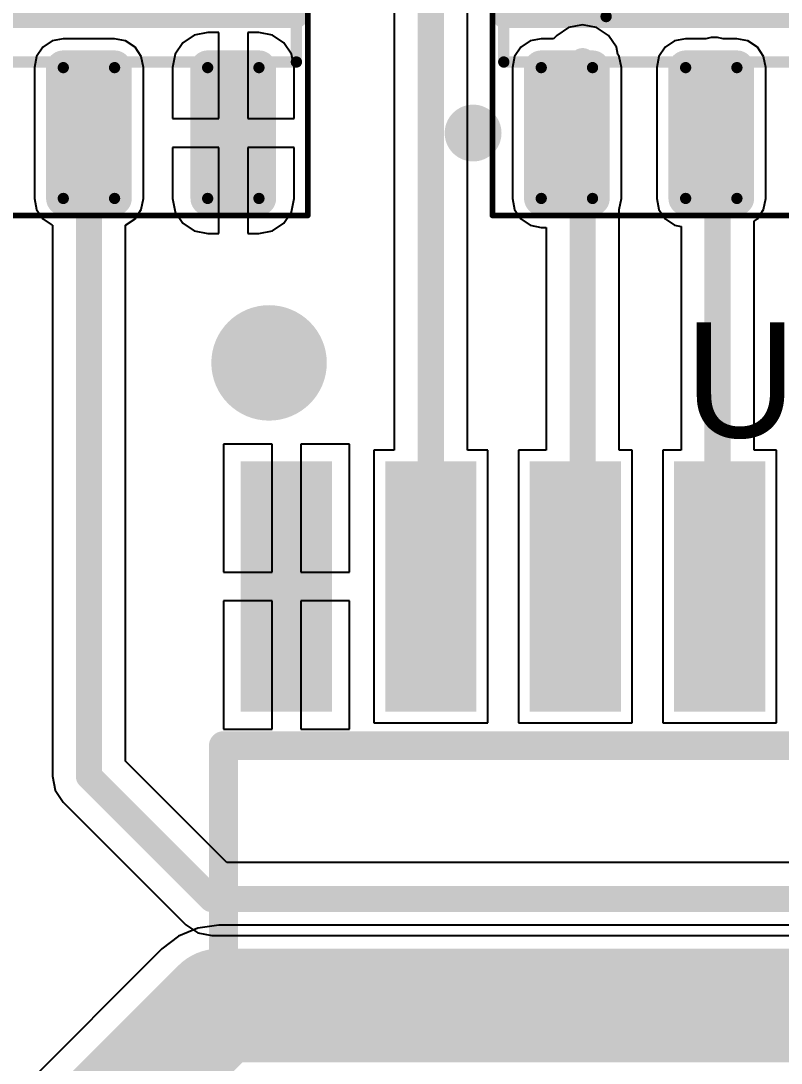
# Model space of a CAD drawing. Header units: millimetres. Extents: x 0 to 7.36, y -3.03 to 0.
# Drawn here: x 3.4691 to 3.7323, y -1.3229 to -0.9618 of the extents above; entities that cross this region are included whole.
import ezdxf

# ---------------------------------------------------------------- set-up
doc = ezdxf.new("R2010")
doc.units = ezdxf.units.MM
doc.header["$MEASUREMENT"] = 0
for name, color, linetype in [('BottomLayer', 5, 'Continuous'), ('Mechanical13', 56, 'Continuous'), ('Mechanical15', 56, 'Continuous'), ('MultiLayer', 9, 'Continuous'), ('TopLayer', 1, 'Continuous'), ('TopOverlay', 2, 'Continuous'), ('TopPaste', 8, 'Continuous'), ('TopSolder', 216, 'Continuous'), ('ViaHoleLayer', 16, 'Continuous')]:
    doc.layers.add(name, color=color, linetype=linetype)

# ---------------------------------------------------------------- blocks, each defined once
blk = doc.blocks.new('ULN2003BDR_8')
at = {"layer": 'TopLayer'}
for points in [[(-0.14567, -0.03681), (-0.06693, -0.03681), (-0.14567, -0.01319), (-0.06693, -0.01319)], [(-0.14567, -0.08681), (-0.06693, -0.08681), (-0.14567, -0.06319), (-0.06693, -0.06319)], [(-0.14567, -0.13681), (-0.06693, -0.13681), (-0.14567, -0.11319), (-0.06693, -0.11319)], [(-0.14567, -0.18681), (-0.06693, -0.18681), (-0.14567, -0.16319), (-0.06693, -0.16319)]]:
    blk.add_solid(points, dxfattribs=at)
at = {"layer": 'TopOverlay', "const_width": 0.01}
for points in [[(-0.05119, -0.19683), (-0.05119, 0.19683)], [(0.05119, -0.19683), (0.05119, 0.19683)], [(0.05119, -0.19683), (-0.05119, -0.19683)]]:
    blk.add_lwpolyline(points, dxfattribs=at)
at = {"layer": 'TopOverlay', "const_width": 0.005}
for points in [[(-0.05369, -0.19683, 1), (-0.04869, -0.19683, 1)], [(-0.05369, -0.19683, 1), (-0.04869, -0.19683, 1)], [(0.04869, -0.19683, 1), (0.05369, -0.19683, 1)], [(0.04869, -0.19683, 1), (0.05369, -0.19683, 1)]]:
    blk.add_lwpolyline(points, format="xyb", close=True, dxfattribs=at)
at = {"layer": 'TopPaste'}
for points in [[(-0.14567, -0.03681), (-0.06693, -0.03681), (-0.14567, -0.01319), (-0.06693, -0.01319)], [(-0.14567, -0.08681), (-0.06693, -0.08681), (-0.14567, -0.06319), (-0.06693, -0.06319)], [(-0.14567, -0.13681), (-0.06693, -0.13681), (-0.14567, -0.11319), (-0.06693, -0.11319)], [(-0.14567, -0.18681), (-0.06693, -0.18681), (-0.14567, -0.16319), (-0.06693, -0.16319)]]:
    blk.add_solid(points, dxfattribs=at)
at = {"layer": 'TopSolder'}
for points in [[(-0.14967, -0.04081), (-0.06293, -0.04081), (-0.14967, -0.00919), (-0.06293, -0.00919)], [(-0.14967, -0.09081), (-0.06293, -0.09081), (-0.14967, -0.05919), (-0.06293, -0.05919)], [(-0.14967, -0.14081), (-0.06293, -0.14081), (-0.14967, -0.10919), (-0.06293, -0.10919)], [(-0.14967, -0.19081), (-0.06293, -0.19081), (-0.14967, -0.15919), (-0.06293, -0.15919)]]:
    blk.add_solid(points, dxfattribs=at)
blk = doc.blocks.new('D0016A_L_9')
at = {"layer": 'Mechanical13', "const_width": 0.00394}
for points in [[(-0.07874, 0.19685), (-0.07874, -0.19685)], [(-0.07874, 0.19685), (0.07874, 0.19685)]]:
    blk.add_lwpolyline(points, dxfattribs=at)
at = {"layer": 'Mechanical13'}
for points, const_width in [([(-0.07972, 0.19685, 1), (-0.07776, 0.19685, 1)], 0.00197), ([(-0.07972, 0.19685, 1), (-0.07776, 0.19685, 1)], 0.00197), ([(-0.02362, 0.16142, 1), (-0.06299, 0.16142, 1)], 0.00394), ([(-0.06398, 0.16142, 1), (-0.06201, 0.16142, 1)], 0.00197)]:
    blk.add_lwpolyline(points, format="xyb", close=True, dxfattribs=dict(at, const_width=const_width))
at = {"layer": 'Mechanical15', "const_width": 0.00197}
for points in [[(-0.13189, 0.20079), (-0.13189, -0.20079)], [(-0.13189, 0.20079), (0.13189, 0.20079)]]:
    blk.add_lwpolyline(points, dxfattribs=at)
at = {"layer": 'Mechanical15', "const_width": 0.000984}
blk.add_lwpolyline([(-0.13238, 0.20079, 1), (-0.1314, 0.20079, 1)], format="xyb", close=True, dxfattribs=at)
blk.add_lwpolyline([(-0.13238, 0.20079, 1), (-0.1314, 0.20079, 1)], format="xyb", close=True, dxfattribs=at)
at = {"layer": 'TopLayer', "const_width": 0.00195}
for points in [[(-0.12698, 0.18388, 1), (-0.12503, 0.18388, 1)], [(-0.08166, 0.18388, 1), (-0.07971, 0.18388, 1)], [(-0.12698, 0.16612, 1), (-0.12503, 0.16612, 1)], [(-0.08166, 0.16612, 1), (-0.07971, 0.16612, 1)], [(-0.12698, 0.13388, 1), (-0.12503, 0.13388, 1)], [(-0.08166, 0.13388, 1), (-0.07971, 0.13388, 1)], [(-0.12698, 0.11612, 1), (-0.12503, 0.11612, 1)], [(-0.08166, 0.11612, 1), (-0.07971, 0.11612, 1)]]:
    blk.add_lwpolyline(points, format="xyb", close=True, dxfattribs=at)
at = {"layer": 'TopLayer'}
for points in [[(-0.08069, 0.16417), (-0.08069, 0.18583), (-0.126, 0.16417), (-0.126, 0.18583)], [(-0.07874, 0.16612), (-0.07874, 0.18388), (-0.12795, 0.16612), (-0.12795, 0.18388)], [(-0.07874, 0.11612), (-0.07874, 0.13388), (-0.12795, 0.11612), (-0.12795, 0.13388)], [(-0.08069, 0.11417), (-0.08069, 0.13583), (-0.126, 0.11417), (-0.126, 0.13583)]]:
    blk.add_solid(points, dxfattribs=at)
at = {"layer": 'TopOverlay'}
for points, const_width in [([(-0.09843, 0.20748, 1), (-0.10827, 0.20748, 1)], 0.00984), ([(-0.11073, 0.20748, 1), (-0.10581, 0.20748, 1)], 0.00492), ([(-0.10089, 0.20748, 1), (-0.09596, 0.20748, 1)], 0.00492), ([(-0.06496, 0.19685, 1), (-0.06102, 0.19685, 1)], 0.00394), ([(-0.06496, 0.19685, 1), (-0.06102, 0.19685, 1)], 0.00394)]:
    blk.add_lwpolyline(points, format="xyb", close=True, dxfattribs=dict(at, const_width=const_width))
at = {"layer": 'TopOverlay', "const_width": 0.00787}
for points in [[(-0.06299, 0.19685), (-0.06299, -0.19685)], [(-0.06299, 0.19685), (0.06299, 0.19685)]]:
    blk.add_lwpolyline(points, dxfattribs=at)
at = {"layer": 'TopPaste', "const_width": 0.00195}
for points in [[(-0.12698, 0.18388, 1), (-0.12503, 0.18388, 1)], [(-0.08166, 0.18388, 1), (-0.07971, 0.18388, 1)], [(-0.12698, 0.16612, 1), (-0.12503, 0.16612, 1)], [(-0.08166, 0.16612, 1), (-0.07971, 0.16612, 1)], [(-0.12698, 0.13388, 1), (-0.12503, 0.13388, 1)], [(-0.08166, 0.13388, 1), (-0.07971, 0.13388, 1)], [(-0.12698, 0.11612, 1), (-0.12503, 0.11612, 1)], [(-0.08166, 0.11612, 1), (-0.07971, 0.11612, 1)]]:
    blk.add_lwpolyline(points, format="xyb", close=True, dxfattribs=at)
at = {"layer": 'TopPaste'}
for points in [[(-0.08069, 0.16417), (-0.08069, 0.18583), (-0.126, 0.16417), (-0.126, 0.18583)], [(-0.07874, 0.16612), (-0.07874, 0.18388), (-0.12795, 0.16612), (-0.12795, 0.18388)], [(-0.07874, 0.11612), (-0.07874, 0.13388), (-0.12795, 0.11612), (-0.12795, 0.13388)], [(-0.08069, 0.11417), (-0.08069, 0.13583), (-0.126, 0.11417), (-0.126, 0.13583)]]:
    blk.add_solid(points, dxfattribs=at)
at = {"layer": 'TopSolder', "const_width": 0.00595}
for points in [[(-0.12898, 0.18388, 1), (-0.12303, 0.18388, 1)], [(-0.08366, 0.18388, 1), (-0.07771, 0.18388, 1)], [(-0.12898, 0.16612, 1), (-0.12303, 0.16612, 1)], [(-0.08366, 0.16612, 1), (-0.07771, 0.16612, 1)], [(-0.12898, 0.13388, 1), (-0.12303, 0.13388, 1)], [(-0.08366, 0.13388, 1), (-0.07771, 0.13388, 1)], [(-0.12898, 0.11612, 1), (-0.12303, 0.11612, 1)], [(-0.08366, 0.11612, 1), (-0.07771, 0.11612, 1)]]:
    blk.add_lwpolyline(points, format="xyb", close=True, dxfattribs=at)
at = {"layer": 'TopSolder'}
for points in [[(-0.08069, 0.16017), (-0.08069, 0.18983), (-0.126, 0.16017), (-0.126, 0.18983)], [(-0.07474, 0.16612), (-0.07474, 0.18388), (-0.13195, 0.16612), (-0.13195, 0.18388)], [(-0.08069, 0.11017), (-0.08069, 0.13983), (-0.126, 0.11017), (-0.126, 0.13983)], [(-0.07474, 0.11612), (-0.07474, 0.13388), (-0.13195, 0.11612), (-0.13195, 0.13388)]]:
    blk.add_solid(points, dxfattribs=at)
blk = doc.blocks.new('D0016A_L_78')
at = {"layer": 'Mechanical13', "const_width": 0.00394}
for points in [[(-0.07874, 0.19685), (-0.07874, -0.19685)], [(-0.07874, -0.19685), (0.07874, -0.19685)]]:
    blk.add_lwpolyline(points, dxfattribs=at)
at = {"layer": 'Mechanical13', "const_width": 0.00197}
blk.add_lwpolyline([(-0.07972, -0.19685, 1), (-0.07776, -0.19685, 1)], format="xyb", close=True, dxfattribs=at)
blk.add_lwpolyline([(-0.07972, -0.19685, 1), (-0.07776, -0.19685, 1)], format="xyb", close=True, dxfattribs=at)
at = {"layer": 'Mechanical15', "const_width": 0.00197}
for points in [[(-0.13189, 0.20079), (-0.13189, -0.20079)], [(-0.13189, -0.20079), (0.13189, -0.20079)]]:
    blk.add_lwpolyline(points, dxfattribs=at)
at = {"layer": 'Mechanical15', "const_width": 0.000984}
blk.add_lwpolyline([(-0.13238, -0.20079, 1), (-0.1314, -0.20079, 1)], format="xyb", close=True, dxfattribs=at)
blk.add_lwpolyline([(-0.13238, -0.20079, 1), (-0.1314, -0.20079, 1)], format="xyb", close=True, dxfattribs=at)
at = {"layer": 'TopLayer', "const_width": 0.00195}
for points in [[(-0.12698, -0.11612, 1), (-0.12503, -0.11612, 1)], [(-0.08166, -0.11612, 1), (-0.07971, -0.11612, 1)], [(-0.12698, -0.13388, 1), (-0.12503, -0.13388, 1)], [(-0.08166, -0.13388, 1), (-0.07971, -0.13388, 1)], [(-0.12698, -0.16612, 1), (-0.12503, -0.16612, 1)], [(-0.08166, -0.16612, 1), (-0.07971, -0.16612, 1)], [(-0.12698, -0.18388, 1), (-0.12503, -0.18388, 1)], [(-0.08166, -0.18388, 1), (-0.07971, -0.18388, 1)]]:
    blk.add_lwpolyline(points, format="xyb", close=True, dxfattribs=at)
at = {"layer": 'TopLayer'}
for points in [[(-0.08069, -0.13583), (-0.08069, -0.11417), (-0.126, -0.13583), (-0.126, -0.11417)], [(-0.07874, -0.13388), (-0.07874, -0.11612), (-0.12795, -0.13388), (-0.12795, -0.11612)], [(-0.08069, -0.18583), (-0.08069, -0.16417), (-0.126, -0.18583), (-0.126, -0.16417)], [(-0.07874, -0.18388), (-0.07874, -0.16612), (-0.12795, -0.18388), (-0.12795, -0.16612)]]:
    blk.add_solid(points, dxfattribs=at)
at = {"layer": 'TopOverlay', "const_width": 0.00787}
for points in [[(-0.06299, 0.19685), (-0.06299, -0.19685)], [(-0.06299, -0.19685), (0.06299, -0.19685)]]:
    blk.add_lwpolyline(points, dxfattribs=at)
at = {"layer": 'TopOverlay', "const_width": 0.00394}
blk.add_lwpolyline([(-0.06496, -0.19685, 1), (-0.06102, -0.19685, 1)], format="xyb", close=True, dxfattribs=at)
blk.add_lwpolyline([(-0.06496, -0.19685, 1), (-0.06102, -0.19685, 1)], format="xyb", close=True, dxfattribs=at)
at = {"layer": 'TopPaste', "const_width": 0.00195}
for points in [[(-0.12698, -0.11612, 1), (-0.12503, -0.11612, 1)], [(-0.08166, -0.11612, 1), (-0.07971, -0.11612, 1)], [(-0.12698, -0.13388, 1), (-0.12503, -0.13388, 1)], [(-0.08166, -0.13388, 1), (-0.07971, -0.13388, 1)], [(-0.12698, -0.16612, 1), (-0.12503, -0.16612, 1)], [(-0.08166, -0.16612, 1), (-0.07971, -0.16612, 1)], [(-0.12698, -0.18388, 1), (-0.12503, -0.18388, 1)], [(-0.08166, -0.18388, 1), (-0.07971, -0.18388, 1)]]:
    blk.add_lwpolyline(points, format="xyb", close=True, dxfattribs=at)
at = {"layer": 'TopPaste'}
for points in [[(-0.08069, -0.13583), (-0.08069, -0.11417), (-0.126, -0.13583), (-0.126, -0.11417)], [(-0.07874, -0.13388), (-0.07874, -0.11612), (-0.12795, -0.13388), (-0.12795, -0.11612)], [(-0.08069, -0.18583), (-0.08069, -0.16417), (-0.126, -0.18583), (-0.126, -0.16417)], [(-0.07874, -0.18388), (-0.07874, -0.16612), (-0.12795, -0.18388), (-0.12795, -0.16612)]]:
    blk.add_solid(points, dxfattribs=at)
at = {"layer": 'TopSolder', "const_width": 0.00595}
for points in [[(-0.12898, -0.11612, 1), (-0.12303, -0.11612, 1)], [(-0.08366, -0.11612, 1), (-0.07771, -0.11612, 1)], [(-0.12898, -0.13388, 1), (-0.12303, -0.13388, 1)], [(-0.08366, -0.13388, 1), (-0.07771, -0.13388, 1)], [(-0.12898, -0.16612, 1), (-0.12303, -0.16612, 1)], [(-0.08366, -0.16612, 1), (-0.07771, -0.16612, 1)], [(-0.12898, -0.18388, 1), (-0.12303, -0.18388, 1)], [(-0.08366, -0.18388, 1), (-0.07771, -0.18388, 1)]]:
    blk.add_lwpolyline(points, format="xyb", close=True, dxfattribs=at)
at = {"layer": 'TopSolder'}
for points in [[(-0.08069, -0.13983), (-0.08069, -0.11017), (-0.126, -0.13983), (-0.126, -0.11017)], [(-0.07474, -0.13388), (-0.07474, -0.11612), (-0.13195, -0.13388), (-0.13195, -0.11612)], [(-0.08069, -0.18983), (-0.08069, -0.16017), (-0.126, -0.18983), (-0.126, -0.16017)], [(-0.07474, -0.18388), (-0.07474, -0.16612), (-0.13195, -0.18388), (-0.13195, -0.16612)]]:
    blk.add_solid(points, dxfattribs=at)

msp = doc.modelspace()

# ---------------------------------------------------------------- linework, layer by layer
at = {"layer": 'BottomLayer'}
for p, q in [((3.53039, -1.27611), (3.52368, -1.27889)), ((3.53758, -1.27516), (3.53039, -1.27611)), ((4.83437, -1.27516), (3.53758, -1.27516)), ((3.52368, -1.27889), (3.51793, -1.28331)), ((3.51793, -1.28331), (3.45851, -1.34272))]:
    msp.add_line(p, q, dxfattribs=at)
for points, const_width in [([(3.54501, -1.08033, 1), (3.56501, -1.08033, 1)], 0.02), ([(3.52774, -1.30296, 1), (3.54743, -1.30296, 1)], 0.01969), ([(3.52774, -1.30296, 1), (3.54743, -1.30296, 1)], 0.01969)]:
    msp.add_lwpolyline(points, format="xyb", close=True, dxfattribs=dict(at, const_width=const_width))
at = {"layer": 'BottomLayer', "const_width": 0.03937}
for points in [[(3.47002, -1.37052), (3.53758, -1.30296)], [(3.53758, -1.30296), (4.87571, -1.30296)]]:
    msp.add_lwpolyline(points, dxfattribs=at)
at = {"layer": 'MultiLayer', "const_width": 0.02}
msp.add_lwpolyline([(3.54501, -1.08033, 1), (3.56501, -1.08033, 1)], format="xyb", close=True, dxfattribs=at)
at = {"layer": 'TopLayer'}
for p, q in [((3.59839, -0.93631), (3.59839, -1.11056)), ((3.62368, -1.11056), (3.62368, -0.94155)), ((3.6636, -0.96317), (3.65876, -0.96413)), ((3.66844, -0.96413), (3.6636, -0.96317)), ((3.52909, -0.9668), (3.52514, -0.96944)), ((3.53376, -0.96587), (3.52909, -0.9668)), ((3.53763, -0.96587), (3.53376, -0.96587)), ((3.53763, -0.99571), (3.53763, -0.96587)), ((3.55151, -0.96587), (3.54763, -0.96587)), ((3.54763, -0.96587), (3.54763, -0.99571)), ((3.55617, -0.9668), (3.55151, -0.96587)), ((3.56013, -0.96944), (3.55617, -0.9668)), ((3.65466, -0.96687), (3.65349, -0.96804)), ((3.65876, -0.96413), (3.65466, -0.96687)), ((3.67254, -0.96687), (3.66844, -0.96413)), ((3.67528, -0.97097), (3.67254, -0.96687)), ((3.47667, -0.97097), (3.4745, -0.97422)), ((3.47992, -0.9688), (3.47667, -0.97097)), ((3.48376, -0.96804), (3.47992, -0.9688)), ((3.50151, -0.96804), (3.48376, -0.96804)), ((3.50534, -0.9688), (3.50151, -0.96804)), ((3.50859, -0.97097), (3.50534, -0.9688)), ((3.51076, -0.97422), (3.50859, -0.97097)), ((3.52514, -0.96944), (3.5225, -0.97339)), ((3.56277, -0.97339), (3.56013, -0.96944)), ((3.64219, -0.97097), (3.64002, -0.97422)), ((3.64544, -0.9688), (3.64219, -0.97097)), ((3.64927, -0.96804), (3.64544, -0.9688)), ((3.65349, -0.96804), (3.64927, -0.96804)), ((3.67578, -0.97346), (3.67528, -0.97097)), ((3.69219, -0.97097), (3.69002, -0.97422)), ((3.69544, -0.9688), (3.69219, -0.97097)), ((3.69927, -0.96804), (3.69544, -0.9688)), ((3.70621, -0.96804), (3.69927, -0.96804)), ((3.70815, -0.96765), (3.70621, -0.96804)), ((3.71033, -0.96765), (3.70815, -0.96765)), ((3.71227, -0.96804), (3.71033, -0.96765)), ((3.71703, -0.96804), (3.71227, -0.96804)), ((3.72086, -0.9688), (3.71703, -0.96804)), ((3.72411, -0.97097), (3.72086, -0.9688)), ((3.72628, -0.97422), (3.72411, -0.97097)), ((3.4745, -0.97422), (3.47374, -0.97805)), ((3.51153, -0.97805), (3.51076, -0.97422)), ((3.5225, -0.97339), (3.52157, -0.97805)), ((3.56369, -0.97805), (3.56277, -0.97339)), ((3.64002, -0.97422), (3.63926, -0.97805)), ((3.67628, -0.97422), (3.67578, -0.97346)), ((3.67704, -0.97805), (3.67628, -0.97422)), ((3.69002, -0.97422), (3.68926, -0.97805)), ((3.72704, -0.97805), (3.72628, -0.97422)), ((3.47374, -0.97805), (3.47374, -1.02337)), ((3.51153, -1.02337), (3.51153, -0.97805)), ((3.52157, -0.97805), (3.52157, -0.99571)), ((3.56369, -0.99571), (3.56369, -0.97805)), ((3.63926, -0.97805), (3.63926, -1.02337)), ((3.67704, -1.02337), (3.67704, -0.97805)), ((3.68926, -0.97805), (3.68926, -1.02337)), ((3.72704, -1.02337), (3.72704, -0.97805)), ((3.52157, -0.99571), (3.53763, -0.99571)), ((3.54763, -0.99571), (3.56369, -0.99571)), ((3.53763, -1.00571), (3.52157, -1.00571)), ((3.52157, -1.00571), (3.52157, -1.02337)), ((3.53763, -1.03555), (3.53763, -1.00571)), ((3.56369, -1.00571), (3.54763, -1.00571)), ((3.54763, -1.00571), (3.54763, -1.03555)), ((3.56369, -1.02337), (3.56369, -1.00571)), ((3.47374, -1.02337), (3.4745, -1.0272)), ((3.51076, -1.0272), (3.51153, -1.02337)), ((3.52157, -1.02337), (3.5225, -1.02803)), ((3.56277, -1.02803), (3.56369, -1.02337)), ((3.63926, -1.02337), (3.64002, -1.0272)), ((3.67628, -1.0272), (3.67704, -1.02337)), ((3.68926, -1.02337), (3.69002, -1.0272)), ((3.72628, -1.0272), (3.72704, -1.02337)), ((3.4745, -1.0272), (3.47667, -1.03045)), ((3.50859, -1.03045), (3.51076, -1.0272)), ((3.5225, -1.02803), (3.52514, -1.03198)), ((3.56013, -1.03198), (3.56277, -1.02803)), ((3.64002, -1.0272), (3.64219, -1.03045)), ((3.67624, -1.02725), (3.67628, -1.0272)), ((3.67624, -1.11056), (3.67624, -1.02725)), ((3.69002, -1.0272), (3.69219, -1.03045)), ((3.72411, -1.03045), (3.72628, -1.0272)), ((3.47667, -1.03045), (3.47992, -1.03262)), ((3.47992, -1.03262), (3.47999, -1.03263)), ((3.47999, -1.03263), (3.47999, -1.22354)), ((3.50528, -1.03263), (3.50534, -1.03262)), ((3.50528, -1.2183), (3.50528, -1.03263)), ((3.50534, -1.03262), (3.50859, -1.03045)), ((3.52514, -1.03198), (3.52909, -1.03462)), ((3.55617, -1.03462), (3.56013, -1.03198)), ((3.64219, -1.03045), (3.64544, -1.03262)), ((3.64544, -1.03262), (3.64927, -1.03338)), ((3.69219, -1.03045), (3.69544, -1.03262)), ((3.69544, -1.03262), (3.69769, -1.03307)), ((3.72298, -1.03121), (3.72411, -1.03045)), ((3.72298, -1.11056), (3.72298, -1.03121)), ((3.52909, -1.03462), (3.53376, -1.03555)), ((3.53376, -1.03555), (3.53763, -1.03555)), ((3.54763, -1.03555), (3.55151, -1.03555)), ((3.55151, -1.03555), (3.55617, -1.03462)), ((3.64927, -1.03338), (3.65095, -1.03338)), ((3.65095, -1.03338), (3.65095, -1.11056)), ((3.69769, -1.03307), (3.69769, -1.11056)), ((3.55603, -1.10844), (3.53922, -1.10844)), ((3.53922, -1.10844), (3.53922, -1.15281)), ((3.55603, -1.15281), (3.55603, -1.10844)), ((3.58284, -1.10844), (3.56603, -1.10844)), ((3.56603, -1.10844), (3.56603, -1.15281)), ((3.58284, -1.15281), (3.58284, -1.10844)), ((3.59839, -1.11056), (3.59135, -1.11056)), ((3.59135, -1.11056), (3.59135, -1.20505)), ((3.63072, -1.11056), (3.62368, -1.11056)), ((3.63072, -1.20505), (3.63072, -1.11056)), ((3.65095, -1.11056), (3.64135, -1.11056)), ((3.64135, -1.11056), (3.64135, -1.20505)), ((3.68072, -1.11056), (3.67624, -1.11056)), ((3.68072, -1.20505), (3.68072, -1.11056)), ((3.69769, -1.11056), (3.69135, -1.11056)), ((3.69135, -1.11056), (3.69135, -1.20505)), ((3.73072, -1.11056), (3.72298, -1.11056)), ((3.73072, -1.20505), (3.73072, -1.11056)), ((3.53922, -1.15281), (3.55603, -1.15281)), ((3.56603, -1.15281), (3.58284, -1.15281)), ((3.55603, -1.16281), (3.53922, -1.16281)), ((3.53922, -1.16281), (3.53922, -1.20718)), ((3.55603, -1.20718), (3.55603, -1.16281)), ((3.58284, -1.16281), (3.56603, -1.16281)), ((3.56603, -1.16281), (3.56603, -1.20718)), ((3.58284, -1.20718), (3.58284, -1.16281)), ((3.59135, -1.20505), (3.63072, -1.20505)), ((3.64135, -1.20505), (3.68072, -1.20505)), ((3.69135, -1.20505), (3.73072, -1.20505)), ((3.53922, -1.20718), (3.55603, -1.20718)), ((3.56603, -1.20718), (3.58284, -1.20718)), ((3.5404, -1.25341), (3.50528, -1.2183)), ((3.47999, -1.22354), (3.48095, -1.22837)), ((3.48095, -1.22837), (3.48369, -1.23248)), ((3.48369, -1.23248), (3.52622, -1.275)), ((3.86685, -1.25341), (3.5404, -1.25341)), ((3.52622, -1.275), (3.53032, -1.27774)), ((3.53032, -1.27774), (3.53516, -1.2787)), ((3.53516, -1.2787), (3.87208, -1.2787))]:
    msp.add_line(p, q, dxfattribs=at)
at = {"layer": 'TopLayer', "const_width": 0.00906}
for points in [[(3.61103, -1.15781), (3.61103, -0.93631)], [(3.65815, -0.98126), (3.6636, -0.97581)], [(3.6636, -1.15781), (3.6636, -0.97581)], [(3.65815, -1.00366), (3.65815, -0.98126)], [(3.70815, -0.9803), (3.71033, -0.9803)], [(3.70815, -1.00366), (3.70815, -0.9803)], [(3.71033, -1.15711), (3.71033, -0.9803)], [(3.49263, -1.22354), (3.49263, -1.00366)], [(3.66103, -1.15781), (3.6636, -1.15781)], [(3.71033, -1.15711), (3.71103, -1.15781)], [(3.49263, -1.22354), (3.53516, -1.26606)], [(3.53516, -1.26606), (3.87208, -1.26606)]]:
    msp.add_lwpolyline(points, dxfattribs=at)
at = {"layer": 'TopLayer'}
for points, const_width in [([(3.66133, -0.97581, 1), (3.66586, -0.97581, 1)], 0.00453), ([(3.66133, -0.97581, 1), (3.66586, -0.97581, 1)], 0.00453), ([(3.65589, -0.98126, 1), (3.66041, -0.98126, 1)], 0.00453), ([(3.65589, -0.98126, 1), (3.66041, -0.98126, 1)], 0.00453), ([(3.70589, -0.9803, 1), (3.71041, -0.9803, 1)], 0.00453), ([(3.70589, -0.9803, 1), (3.71041, -0.9803, 1)], 0.00453), ([(3.70807, -0.9803, 1), (3.71259, -0.9803, 1)], 0.00453), ([(3.70807, -0.9803, 1), (3.71259, -0.9803, 1)], 0.00453), ([(3.49037, -1.00366, 1), (3.4949, -1.00366, 1)], 0.00453), ([(3.65589, -1.00366, 1), (3.66041, -1.00366, 1)], 0.00453), ([(3.70589, -1.00366, 1), (3.71041, -1.00366, 1)], 0.00453), ([(3.54501, -1.08033, 1), (3.56501, -1.08033, 1)], 0.02), ([(3.60877, -1.15781, 1), (3.6133, -1.15781, 1)], 0.00453), ([(3.65877, -1.15781, 1), (3.6633, -1.15781, 1)], 0.00453), ([(3.66133, -1.15781, 1), (3.66586, -1.15781, 1)], 0.00453), ([(3.66133, -1.15781, 1), (3.66586, -1.15781, 1)], 0.00453), ([(3.70807, -1.15711, 1), (3.71259, -1.15711, 1)], 0.00453), ([(3.70807, -1.15711, 1), (3.71259, -1.15711, 1)], 0.00453), ([(3.70877, -1.15781, 1), (3.7133, -1.15781, 1)], 0.00453), ([(3.49037, -1.22354, 1), (3.4949, -1.22354, 1)], 0.00453), ([(3.49037, -1.22354, 1), (3.4949, -1.22354, 1)], 0.00453), ([(3.53289, -1.26606, 1), (3.53742, -1.26606, 1)], 0.00453), ([(3.53289, -1.26606, 1), (3.53742, -1.26606, 1)], 0.00453)]:
    msp.add_lwpolyline(points, format="xyb", close=True, dxfattribs=dict(at, const_width=const_width))
at = {"layer": 'ViaHoleLayer', "const_width": 0.00956}
msp.add_lwpolyline([(3.55023, -1.08033, 1), (3.55979, -1.08033, 1)], format="xyb", close=True, dxfattribs=at)

# ---------------------------------------------------------------- block references
for name, p, rotation in [('D0016A_L_78', (3.36763, -0.89736), 90), ('D0016A_L_9', (3.83315, -0.89736), 90), ('ULN2003BDR_8', (3.73603, -1.26411), 270)]:
    msp.add_blockref(name, p, dxfattribs=dict(rotation=rotation))

# ---------------------------------------------------------------- texts
at = {"layer": 'TopOverlay'}
msp.add_text('U4', height=0.039894, dxfattribs=at).set_placement((3.69902, -1.10617))

doc.saveas('drawing.dxf')
